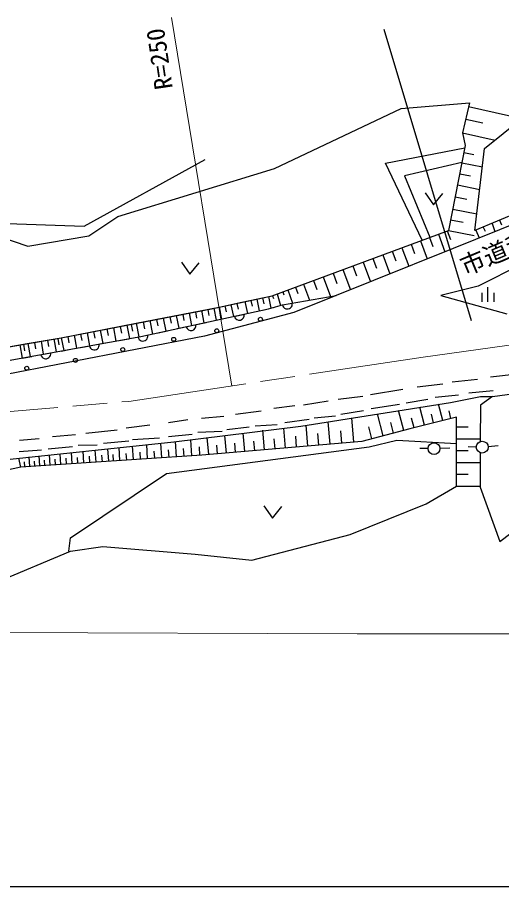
# Model space of a CAD drawing. Units: millimetres, scale not verified. Extents: x 40000 to 680000, y 20000 to 380000.
# Drawn here: x 111300 to 160352, y 205000 to 293047 of the extents above; entities that cross this region are included whole.
import ezdxf
from ezdxf.enums import TextEntityAlignment as Align

# ---------------------------------------------------------------- set-up
doc = ezdxf.new("R2010")
doc.units = ezdxf.units.MM
doc.header["$LTSCALE"] = 1000
doc.linetypes.add('CHAIN', pattern=[18.5, 12, -1.5, 3.5, -1.5])
for name, color, linetype, lineweight in [('M-BGD', 7, 'Continuous', 25), ('M-BMK', 2, 'CHAIN', 13), ('M-STR-HTXT', 7, 'Continuous', 13), ('M-STR-STRC', 7, 'Continuous', 25), ('M-TTL-BAND', 7, 'Continuous', 25)]:
    doc.layers.add(name, color=color, linetype=linetype, lineweight=lineweight)
doc.styles.add('ＭＳ ゴシック', font='')
doc.styles.get('ＭＳ ゴシック').set_extended_font_data('MS Gothic')

msp = doc.modelspace()

# ---------------------------------------------------------------- linework, layer by layer
at = {"layer": 'M-BGD'}
for p, q in [((158630, 279752), (174115, 292312)), ((137360, 277740), (150173, 283826)), ((150173, 283826), (157083, 284375)), ((157083, 284375), (156396, 281355)), ((157006, 284037), (162401, 282811)), ((156714, 282752), (158456, 282382)), ((156396, 281355), (156671, 280074)), ((156396, 281355), (159698, 280618)), ((156671, 280074), (154978, 271471)), ((148577, 278273), (156623, 279832)), ((156531, 279364), (157533, 279167)), ((157633, 271444), (158630, 279752)), ((118050, 271883), (130313, 278655)), ((152310, 270481), (148577, 278273)), ((156332, 278353), (150505, 277010)), ((156326, 278323), (158409, 277913)), ((121482, 272890), (137360, 277740)), ((150505, 277010), (153082, 270768)), ((156105, 277197), (157188, 276984)), ((155883, 276072), (158135, 275629)), ((152608, 275290), (153461, 274056)), ((153461, 274056), (154406, 275220)), ((155644, 274855), (156815, 274624)), ((155404, 273637), (157838, 273158)), ((162166, 273358), (157633, 271444)), ((103910, 272386), (118050, 271883)), ((118553, 270922), (121482, 272890)), ((155191, 272554), (156449, 272307)), ((162491, 272470), (155439, 269650)), ((159380, 272182), (159670, 271342)), ((160146, 272505), (160331, 272026)), ((106610, 271791), (112375, 269869)), ((137122, 264848), (154978, 271471)), ((154836, 271418), (155158, 270551)), ((154978, 271471), (157575, 270960)), ((157750, 271494), (158090, 270710)), ((158475, 271800), (158673, 271404)), ((112375, 269869), (118553, 270922)), ((152122, 270412), (152799, 268585)), ((153035, 270750), (153369, 269850)), ((153949, 271089), (154607, 269314)), ((155439, 269650), (139290, 263137)), ((150242, 269715), (150940, 267835)), ((151182, 270063), (151526, 269137)), ((166494, 270108), (157964, 265827)), ((147313, 268628), (147677, 267647)), ((148308, 268997), (149026, 267063)), ((149275, 269356), (149629, 268402)), ((127915, 268254), (128768, 267020)), ((128768, 267020), (129714, 268184)), ((145294, 267879), (145669, 266870)), ((146318, 268259), (147056, 266269)), ((143275, 267130), (143659, 266092)), ((144270, 267499), (145030, 265452)), ((140287, 266022), (140889, 264399)), ((141283, 266391), (141618, 265487)), ((142279, 266761), (143017, 264769)), ((137629, 265036), (137969, 263872)), ((138195, 265246), (138303, 264955)), ((138710, 265437), (139183, 264103)), ((139475, 265721), (139712, 265082)), ((157964, 265827), (154181, 264864)), ((158362, 265140), (158355, 264240)), ((158955, 264235), (158967, 265735)), ((159562, 265130), (159555, 264230)), ((130949, 263520), (137122, 264848)), ((134357, 264253), (134614, 263059)), ((134953, 264381), (135082, 263785)), ((135550, 264510), (135806, 263317)), ((136137, 264636), (136265, 264040)), ((136724, 264762), (136976, 263588)), ((137137, 264857), (137245, 264566)), ((138152, 263924), (143578, 264866)), ((154181, 264864), (160885, 263006)), ((115748, 260600), (130949, 263520)), ((123807, 260719), (136725, 263516)), ((129963, 263345), (130204, 262104)), ((130583, 263465), (130702, 262852)), ((131204, 263586), (131439, 262372)), ((131725, 263687), (131983, 262489)), ((132324, 263816), (132453, 263218)), ((132923, 263945), (133181, 262749)), ((133521, 264074), (133650, 263476)), ((135319, 263212), (136297, 263423)), ((136725, 263516), (138152, 263924)), ((137265, 263670), (137438, 263720)), ((125400, 262459), (125530, 261790)), ((126076, 262590), (126334, 261266)), ((126738, 262718), (126865, 262064)), ((127400, 262847), (127652, 261552)), ((128048, 262973), (128172, 262332)), ((128695, 263099), (128942, 261831)), ((129329, 263222), (129451, 262595)), ((139290, 263137), (130251, 260744)), ((131410, 262365), (132387, 262577)), ((133365, 262789), (134342, 263000)), ((121027, 261614), (121287, 260261)), ((121704, 261744), (121834, 261064)), ((122380, 261874), (122643, 260508)), ((122839, 261936), (122971, 261250)), ((123349, 262060), (123616, 260685)), ((124036, 262194), (124169, 261510)), ((124724, 262327), (124987, 260975)), ((127501, 261519), (128478, 261731)), ((129455, 261942), (130266, 262118)), ((130266, 262118), (130433, 262154)), ((130251, 260744), (107788, 256424)), ((110372, 258276), (123807, 260719)), ((116398, 260725), (116524, 260071)), ((117049, 260850), (117301, 259536)), ((117705, 260976), (117832, 260316)), ((118362, 261102), (118617, 259776)), ((119025, 261229), (119153, 260563)), ((119688, 261357), (119945, 260017)), ((120358, 261485), (120487, 260812)), ((123590, 260680), (123807, 260719)), ((123807, 260719), (124568, 260884)), ((125546, 261096), (126523, 261307)), ((108845, 259405), (115748, 260600)), ((111555, 259874), (111787, 258534)), ((111914, 259938), (112030, 259271)), ((112374, 260016), (112604, 258682)), ((113035, 260130), (113150, 259466)), ((113696, 260244), (113924, 258922)), ((114351, 260358), (114465, 259700)), ((115007, 260471), (115233, 259160)), ((115386, 260516), (115499, 259863)), ((115748, 260600), (115998, 259300)), ((117686, 259607), (118670, 259785)), ((119654, 259964), (120638, 260143)), ((121622, 260322), (122606, 260501)), ((113751, 258891), (114735, 259070)), ((115719, 259249), (116703, 259428)), ((111783, 258533), (112767, 258712)), ((155342, 256136), (157898, 256401)), ((159225, 256634), (161914, 256932)), ((147078, 254841), (150331, 255372)), ((151791, 255638), (154413, 255937)), ((143793, 254377), (146282, 254676)), ((155973, 254775), (153617, 254543)), ((155176, 254045), (158230, 254642)), ((159491, 255207), (157035, 254974)), ((159427, 254646), (158198, 253782)), ((158230, 254642), (159427, 254646)), ((159427, 254646), (163581, 255211)), ((137288, 253448), (139412, 253746)), ((140009, 251655), (155176, 254045)), ((140275, 253813), (142797, 254211)), ((149999, 253846), (147145, 253381)), ((152886, 254344), (150696, 253979)), ((154391, 252203), (153967, 253854)), ((158198, 253782), (158183, 250080)), ((133405, 252850), (135993, 253182)), ((146348, 253182), (144058, 252817)), ((148360, 250656), (147788, 252881)), ((150441, 251197), (149922, 253217)), ((152526, 251730), (152057, 253553)), ((153458, 251966), (153233, 252842)), ((155225, 252414), (155023, 253203)), ((126601, 252020), (128559, 252319)), ((129953, 252452), (132210, 252651)), ((140872, 252319), (138383, 251987)), ((143527, 252651), (141370, 252452)), ((142983, 249817), (142787, 252093)), ((145381, 250023), (145170, 252468)), ((149400, 250927), (149121, 252013)), ((155772, 252553), (151053, 251357)), ((151483, 251466), (151233, 252439)), ((155772, 245575), (155772, 252553)), ((118238, 250925), (121424, 251257)), ((122320, 251456), (124709, 251788)), ((127165, 250062), (140009, 251655)), ((132044, 251091), (129588, 250992)), ((134765, 251523), (132509, 251257)), ((137620, 251788), (135396, 251655)), ((136338, 249245), (136166, 251239)), ((138461, 249428), (138288, 251442)), ((140722, 249622), (140540, 251739)), ((144182, 249920), (144075, 251156)), ((151053, 251357), (146202, 250094)), ((147209, 250356), (146898, 251565)), ((155772, 251576), (156980, 251576)), ((108878, 248137), (127165, 250062)), ((111500, 250228), (113492, 250394)), ((114852, 250593), (117176, 250792)), ((122585, 250129), (120030, 249896)), ((125705, 250427), (122950, 250261)), ((128991, 250792), (126601, 250560)), ((127417, 248531), (127315, 250081)), ((128967, 248632), (128860, 250272)), ((146202, 250094), (129985, 248698)), ((130681, 248758), (130533, 250480)), ((132470, 248912), (132316, 250701)), ((134343, 249073), (134183, 250933)), ((135340, 249159), (135257, 250126)), ((137399, 249336), (137311, 250366)), ((139591, 249525), (139497, 250621)), ((141852, 249720), (141752, 250884)), ((146933, 249562), (149724, 250227)), ((149724, 250227), (155772, 249898)), ((155772, 250370), (158184, 250370)), ((113757, 249199), (111467, 249033)), ((116877, 249531), (114421, 249299)), ((119366, 249730), (117441, 249697)), ((119265, 247999), (119185, 249222)), ((120550, 248083), (120467, 249357)), ((121691, 248157), (121605, 249477)), ((123066, 248247), (122976, 249621)), ((124497, 248340), (124404, 249772)), ((125928, 248434), (125831, 249922)), ((126397, 246837), (146933, 249562)), ((126672, 248482), (126623, 249241)), ((128192, 248581), (128140, 249379)), ((129787, 248685), (129732, 249530)), ((131575, 248835), (131500, 249713)), ((133407, 248993), (133328, 249905)), ((152905, 249371), (152073, 249381)), ((154101, 249426), (155102, 249431)), ((157790, 249523), (156958, 249533)), ((158987, 249579), (159988, 249683)), ((111643, 247502), (111446, 248408)), ((129985, 248698), (111643, 247502)), ((112561, 247562), (112499, 248518)), ((113568, 247628), (113503, 248624)), ((114617, 247696), (114549, 248734)), ((115709, 247767), (115639, 248849)), ((116278, 247804), (116240, 248383)), ((116847, 247841), (116773, 248968)), ((117439, 247880), (117400, 248482)), ((118030, 247940), (117955, 249093)), ((118648, 247959), (118608, 248585)), ((119908, 248041), (119865, 248692)), ((121032, 248114), (120989, 248761)), ((122379, 248202), (122335, 248876)), ((123781, 248294), (123736, 248995)), ((125213, 248387), (125165, 249117)), ((155772, 249169), (156975, 249169)), ((158178, 248955), (158164, 245475)), ((111643, 247502), (108585, 246837)), ((112062, 247529), (112030, 248025)), ((113065, 247595), (113031, 248110)), ((114093, 247662), (114058, 248197)), ((115163, 247732), (115127, 248288)), ((155772, 247968), (158174, 247968)), ((116693, 240324), (126397, 246837)), ((155772, 246771), (156971, 246771)), ((152715, 243780), (155772, 245575)), ((155772, 245575), (158165, 245575)), ((158164, 245475), (160158, 239959)), ((136279, 243561), (137132, 242327)), ((137132, 242327), (138078, 243491)), ((145005, 240657), (152715, 243780)), ((160158, 239959), (163747, 242684)), ((135036, 238065), (145005, 240657)), ((116506, 238968), (116693, 240324)), ((103468, 233413), (116693, 238995)), ((116693, 238995), (119950, 239460)), ((119950, 239460), (129321, 238663)), ((129321, 238663), (135036, 238065))]:
    msp.add_line(p, q, dxfattribs=at)
msp.add_lwpolyline([(99915, 256765), (104099, 258044), (108845, 259405), (112297, 260002), (115748, 260600), (123349, 262060), (131725, 263687), (134035, 264184), (137122, 264848)], dxfattribs=at)
for centre, radius in [((135926, 262467), 200), ((131498, 261302), 200), ((127136, 260436), 200), ((121976, 259404), 200), ((117182, 258306), 200), ((112255, 257507), 200), ((158390, 249516), 600), ((153505, 249364), 600)]:
    msp.add_circle(centre, radius, dxfattribs=at)
for centre, start, end in [((138653, 264011), 189.85133, 9.85133), ((133786, 262880), 192.21572, 12.21572), ((128899, 261822), 192.21572, 12.21572), ((124012, 260764), 191.10045, 12.22169), ((119094, 259862), 190.30539, 10.30539), ((114175, 258968), 190.30539, 10.30539)]:
    msp.add_arc(centre, 500, start, end, dxfattribs=at)
at = {"layer": 'M-BMK'}
for p, q in [((152415, 258635), (164414, 260295)), ((122580, 254151), (152415, 258635)), ((103452, 252504), (122580, 254151))]:
    msp.add_line(p, q, dxfattribs=at)
at = {"layer": 'M-STR-HTXT'}
for p, q in [((133036, 255707), (126904, 293047)), ((63745, 230892), (145726, 230619)), ((145726, 230619), (196794, 230527))]:
    msp.add_line(p, q, dxfattribs=at)
at = {"layer": 'M-STR-STRC'}
msp.add_line((148418, 291858), (157283, 262343), dxfattribs=at)
at = {"layer": 'M-TTL-BAND'}
msp.add_line((40000, 205000), (579000, 205000), dxfattribs=at)

# ---------------------------------------------------------------- texts
at = {"layer": 'M-BGD', "style": 'ＭＳ ゴシック'}
msp.add_text('市道和久恋川線', height=1833, rotation=22.682, dxfattribs=at).set_placement((164915, 269741), align=Align.BOTTOM_CENTER)
at = {"layer": 'M-STR-HTXT', "style": 'ＭＳ ゴシック'}
msp.add_text('R=250', height=1833, rotation=98.392, dxfattribs=at).set_placement((127137, 289042), align=Align.BOTTOM_CENTER)

doc.saveas('drawing.dxf')
